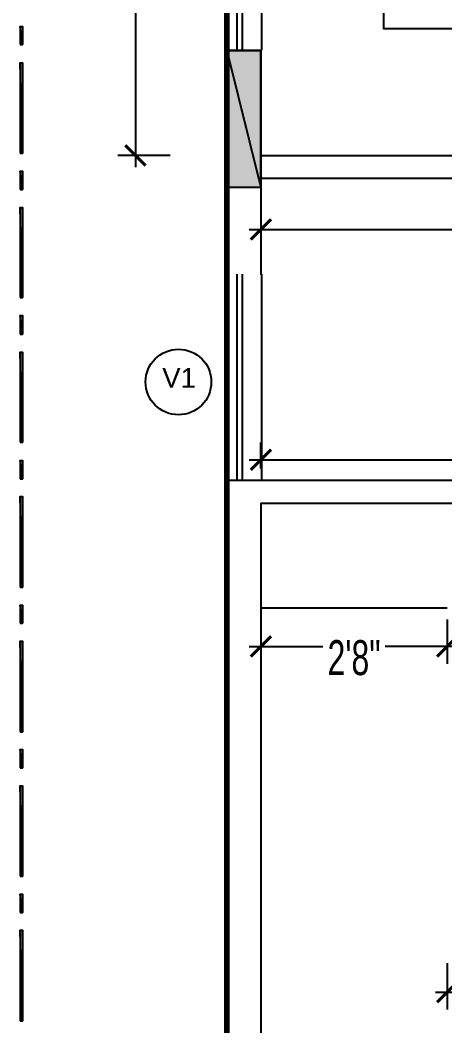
# Model space of a CAD drawing. Header units: feet. Extents: x 2272 to 4893, y 337 to 2916.
# Drawn here: x 3562.7 to 3635.7, y 2199.6 to 2372.4 of the extents above; entities that cross this region are included whole.
import ezdxf

# ---------------------------------------------------------------- set-up
doc = ezdxf.new("R2010")
doc.units = ezdxf.units.FT
doc.layers.add('BNE_COPPER PIPE', color=3, linetype='Continuous')
doc.styles.add('Arial$001', font='arial.ttf', dxfattribs={"height": 2.98458})
doc.styles.add('For DIM', font='ARIALN.TTF', dxfattribs={"width": 0.8})
doc.dimstyles.new('wor dim1', dxfattribs={"dimtxt": 6, "dimasz": 3.5, "dimexe": 3, "dimexo": 2, "dimgap": 1, "dimtad": 1, "dimzin": 3, "dimdsep": 46, "dimlunit": 4, "dimtxsty": 'For DIM', "dimblk1": 'ARCHTICK', "dimblk2": 'ARCHTICK', "dimsah": 1, "dimcen": 0.0625, "dimdle": 2, "dimclrd": 8, "dimclre": 8, "dimclrt": 4, "dimadec": 0, "dimazin": 0, "dimtfac": 0.5, "dimtofl": 0, "dimtmove": 2, "dimatfit": 3, "dimldrblk": 'ARCHTICK', "dimfxl": 6, "dimfxlon": 1, "dimfrac": 1, "dimtolj": 1, "dimtzin": 1, "dimlwe": -1, "dimarcsym": 0})

# ---------------------------------------------------------------- blocks, each defined once
blk = doc.blocks.new('_ARCHTICK')
at = {"color": 0, "linetype": 'ByBlock', "ltscale": 0.5, "const_width": 0.15}
blk.add_lwpolyline([(-0.5, -0.5), (0.5, 0.5)], dxfattribs=at)
blk = doc.blocks.new('*D103')
at = {"layer": 'BNE_COPPER PIPE', "color": 8, "ltscale": 2, "transparency": 16777216}
for p, q in [((3604.09, 2295.37), (3604.09, 2299.84)), ((3735.59, 2295.37), (3735.59, 2299.84))]:
    blk.add_line(p, q, dxfattribs=at)
at = {"layer": 'BNE_COPPER PIPE', "color": 8, "lineweight": -2, "ltscale": 2, "transparency": 16777216}
blk.add_line((3602.09, 2296.84), (3737.59, 2296.84), dxfattribs=at)
at = {"layer": 'Defpoints', "color": 0, "ltscale": 2, "transparency": 16777216}
for p in [(3735.59, 2296.84), (3604.09, 2293.37), (3735.59, 2293.37)]:
    blk.add_point(p, dxfattribs=at)
at = {"layer": 'BNE_COPPER PIPE', "color": 8, "lineweight": -2, "ltscale": 2, "transparency": 16777216, "xscale": 3.5, "yscale": 3.5, "zscale": 3.5, "rotation": 180}
blk.add_blockref('_ARCHTICK', (3604.09, 2296.84), dxfattribs=at)
at = {"layer": 'BNE_COPPER PIPE', "color": 8, "lineweight": -2, "ltscale": 2, "transparency": 16777216, "xscale": 3.5, "yscale": 3.5, "zscale": 3.5}
blk.add_blockref('_ARCHTICK', (3735.59, 2296.84), dxfattribs=at)
at = {"layer": 'BNE_COPPER PIPE', "color": 0, "ltscale": 2, "transparency": 16777216, "insert": (3669.84, 2300.91), "char_height": 6, "attachment_point": 5, "style": 'For DIM'}
blk.add_mtext('\\A1;10\'-11{\\H0.5x;\\S1#2;}"', dxfattribs=at)
blk = doc.blocks.new('ARCHTICK')
at = {"color": 0, "const_width": 0.15}
blk.add_lwpolyline([(-0.5, -0.5), (0.5, 0.5)], dxfattribs=at)
blk = doc.blocks.new('*D104')
at = {"layer": 'BNE_COPPER PIPE', "color": 8, "ltscale": 2, "transparency": 16777216}
for p, q in [((3604.09, 2342.41), (3604.09, 2333.41)), ((3739.51, 2342.41), (3739.51, 2333.41))]:
    blk.add_line(p, q, dxfattribs=at)
at = {"layer": 'BNE_COPPER PIPE', "color": 8, "lineweight": -2, "ltscale": 2, "transparency": 16777216}
blk.add_line((3602.09, 2336.41), (3741.51, 2336.41), dxfattribs=at)
at = {"layer": 'Defpoints', "color": 0, "ltscale": 2, "transparency": 16777216}
for p in [(3604.09, 2345.2), (3739.51, 2345.2), (3739.51, 2336.41)]:
    blk.add_point(p, dxfattribs=at)
at = {"layer": 'BNE_COPPER PIPE', "color": 8, "lineweight": -2, "ltscale": 2, "transparency": 16777216, "xscale": 3.5, "yscale": 3.5, "zscale": 3.5, "rotation": 180}
blk.add_blockref('_ARCHTICK', (3604.09, 2336.41), dxfattribs=at)
at = {"layer": 'BNE_COPPER PIPE', "color": 8, "lineweight": -2, "ltscale": 2, "transparency": 16777216, "xscale": 3.5, "yscale": 3.5, "zscale": 3.5}
blk.add_blockref('_ARCHTICK', (3739.51, 2336.41), dxfattribs=at)
at = {"layer": 'BNE_COPPER PIPE', "color": 0, "ltscale": 2, "transparency": 16777216, "insert": (3671.8, 2340.47), "char_height": 6, "attachment_point": 5, "style": 'For DIM'}
blk.add_mtext('\\A1;11\'-3{\\H0.5x;\\S1#2;}"', dxfattribs=at)
blk = doc.blocks.new('*D110')
at = {"layer": 'BNE_COPPER PIPE', "color": 8, "lineweight": -2, "ltscale": 2, "transparency": 16777216}
blk.add_line((3582.52, 2434.38), (3582.52, 2347.11), dxfattribs=at)
at = {"layer": 'BNE_COPPER PIPE', "color": 8, "ltscale": 2, "transparency": 16777216}
for p, q in [((3588.52, 2432.38), (3579.52, 2432.38)), ((3588.52, 2349.11), (3579.52, 2349.11))]:
    blk.add_line(p, q, dxfattribs=at)
at = {"layer": 'Defpoints', "color": 0, "ltscale": 2, "transparency": 16777216}
for p in [(3604.09, 2432.38), (3582.52, 2349.11), (3604.09, 2349.11)]:
    blk.add_point(p, dxfattribs=at)
at = {"layer": 'BNE_COPPER PIPE', "color": 8, "lineweight": -2, "ltscale": 2, "transparency": 16777216, "xscale": 3.5, "yscale": 3.5, "zscale": 3.5}
for p, rotation in [((3582.52, 2432.38), 90), ((3582.52, 2349.11), 270)]:
    blk.add_blockref('_ARCHTICK', p, dxfattribs=dict(at, rotation=rotation))
at = {"layer": 'BNE_COPPER PIPE', "color": 0, "ltscale": 2, "transparency": 16777216, "insert": (3578.45, 2390.75), "char_height": 6, "attachment_point": 5, "rotation": 90, "style": 'For DIM'}
blk.add_mtext('\\A1;6\'-11{\\H0.5x;\\S1#4;}"', dxfattribs=at)
blk = doc.blocks.new('*D114')
at = {"layer": 'BNE_COPPER PIPE', "color": 8, "ltscale": 2, "transparency": 16777216}
for p, q in [((3636.09, 2210.41), (3636.09, 2202.41)), ((3707.42, 2210.41), (3707.42, 2202.41))]:
    blk.add_line(p, q, dxfattribs=at)
at = {"layer": 'BNE_COPPER PIPE', "color": 8, "lineweight": -2, "ltscale": 2, "transparency": 16777216}
for p, q in [((3634.09, 2205.41), (3666.42, 2205.41)), ((3709.42, 2205.41), (3677.09, 2205.41))]:
    blk.add_line(p, q, dxfattribs=at)
at = {"layer": 'Defpoints', "color": 0, "ltscale": 2, "transparency": 16777216}
for p in [(3636.09, 2212.41), (3707.42, 2212.41), (3707.42, 2205.41)]:
    blk.add_point(p, dxfattribs=at)
at = {"layer": 'BNE_COPPER PIPE', "color": 8, "lineweight": -2, "ltscale": 2, "transparency": 16777216, "xscale": 3.5, "yscale": 3.5, "zscale": 3.5, "rotation": 180}
blk.add_blockref('_ARCHTICK', (3636.09, 2205.41), dxfattribs=at)
at = {"layer": 'BNE_COPPER PIPE', "color": 8, "lineweight": -2, "ltscale": 2, "transparency": 16777216, "xscale": 3.5, "yscale": 3.5, "zscale": 3.5}
blk.add_blockref('_ARCHTICK', (3707.42, 2205.41), dxfattribs=at)
at = {"layer": 'BNE_COPPER PIPE', "color": 0, "ltscale": 2, "transparency": 16777216, "insert": (3671.76, 2205.41), "char_height": 6, "attachment_point": 5, "style": 'For DIM'}
blk.add_mtext('\\A1;6\'3"', dxfattribs=at)
blk = doc.blocks.new('*D116')
at = {"layer": 'BNE_COPPER PIPE', "color": 8, "ltscale": 2, "transparency": 16777216}
for p, q in [((3604.09, 2269.42), (3604.09, 2261.79)), ((3636.09, 2269.42), (3636.09, 2261.79))]:
    blk.add_line(p, q, dxfattribs=at)
at = {"layer": 'BNE_COPPER PIPE', "color": 8, "lineweight": -2, "ltscale": 2, "transparency": 16777216}
for p, q in [((3602.09, 2264.79), (3614.73, 2264.79)), ((3638.09, 2264.79), (3625.44, 2264.79))]:
    blk.add_line(p, q, dxfattribs=at)
at = {"layer": 'Defpoints', "color": 0, "ltscale": 2, "transparency": 16777216}
for p in [(3604.09, 2271.42), (3636.09, 2271.42), (3636.09, 2264.79)]:
    blk.add_point(p, dxfattribs=at)
at = {"layer": 'BNE_COPPER PIPE', "color": 8, "lineweight": -2, "ltscale": 2, "transparency": 16777216, "xscale": 3.5, "yscale": 3.5, "zscale": 3.5, "rotation": 180}
blk.add_blockref('_ARCHTICK', (3604.09, 2264.79), dxfattribs=at)
at = {"layer": 'BNE_COPPER PIPE', "color": 8, "lineweight": -2, "ltscale": 2, "transparency": 16777216, "xscale": 3.5, "yscale": 3.5, "zscale": 3.5}
blk.add_blockref('_ARCHTICK', (3636.09, 2264.79), dxfattribs=at)
at = {"layer": 'BNE_COPPER PIPE', "color": 0, "ltscale": 2, "transparency": 16777216, "insert": (3620.09, 2262.83), "char_height": 6, "attachment_point": 5, "style": 'For DIM'}
blk.add_mtext('\\A1;2\'8"', dxfattribs=at)

msp = doc.modelspace()

# ---------------------------------------------------------------- hatches: boundary and pattern name
at = {"true_color": 0x999999, "transparency": 33554687}
h = msp.add_hatch(color=253, dxfattribs=at)
h.paths.add_polyline_path([(3562.714, 2368.184), (3563.139, 2368.184), (3562.714, 2371.286)])
h.paths.add_polyline_path([(3563.139, 2368.184), (3562.714, 2371.286), (3563.139, 2371.286)])
h = msp.add_hatch(color=253, dxfattribs=at)
h.paths.add_polyline_path([(3562.714, 2368.184), (3563.139, 2368.184), (3562.714, 2371.286)])
h.paths.add_polyline_path([(3563.139, 2368.184), (3562.714, 2371.286), (3563.139, 2371.286)])
at = {"true_color": 0x4d4d4d, "transparency": 33554687}
h = msp.add_hatch(color=251, dxfattribs=at)
h.paths.add_polyline_path([(3604.088, 2367.172), (3598.243, 2367.172), (3604.088, 2343.595)])
h.paths.add_polyline_path([(3598.243, 2367.172), (3604.088, 2343.595), (3598.243, 2343.595)])
at = {"true_color": 0x999999, "transparency": 33554687}
h = msp.add_hatch(color=253, dxfattribs=at)
h.paths.add_polyline_path([(3562.714, 2349.538), (3563.139, 2349.538), (3562.714, 2365.017)])
h.paths.add_polyline_path([(3563.139, 2349.538), (3562.714, 2365.017), (3563.139, 2365.017)])
h = msp.add_hatch(color=253, dxfattribs=at)
h.paths.add_polyline_path([(3562.714, 2349.538), (3563.139, 2349.538), (3562.714, 2365.017)])
h.paths.add_polyline_path([(3563.139, 2349.538), (3562.714, 2365.017), (3563.139, 2365.017)])
h = msp.add_hatch(color=253, dxfattribs=at)
h.paths.add_polyline_path([(3562.714, 2343.268), (3563.139, 2343.268), (3562.714, 2346.436)])
h.paths.add_polyline_path([(3563.139, 2343.268), (3562.714, 2346.436), (3563.139, 2346.436)])
h = msp.add_hatch(color=253, dxfattribs=at)
h.paths.add_polyline_path([(3562.714, 2343.268), (3563.139, 2343.268), (3562.714, 2346.436)])
h.paths.add_polyline_path([(3563.139, 2343.268), (3562.714, 2346.436), (3563.139, 2346.436)])
h = msp.add_hatch(color=253, dxfattribs=at)
h.paths.add_polyline_path([(3562.714, 2324.72), (3563.139, 2324.72), (3562.714, 2340.166)])
h.paths.add_polyline_path([(3563.139, 2324.72), (3562.714, 2340.166), (3563.139, 2340.166)])
h = msp.add_hatch(color=253, dxfattribs=at)
h.paths.add_polyline_path([(3562.714, 2324.72), (3563.139, 2324.72), (3562.714, 2340.166)])
h.paths.add_polyline_path([(3563.139, 2324.72), (3562.714, 2340.166), (3563.139, 2340.166)])
h = msp.add_hatch(color=253, dxfattribs=at)
h.paths.add_polyline_path([(3562.714, 2318.451), (3563.139, 2318.451), (3562.714, 2321.618)])
h.paths.add_polyline_path([(3563.139, 2318.451), (3562.714, 2321.618), (3563.139, 2321.618)])
h = msp.add_hatch(color=253, dxfattribs=at)
h.paths.add_polyline_path([(3562.714, 2318.451), (3563.139, 2318.451), (3562.714, 2321.618)])
h.paths.add_polyline_path([(3563.139, 2318.451), (3562.714, 2321.618), (3563.139, 2321.618)])
h = msp.add_hatch(color=253, dxfattribs=at)
h.paths.add_polyline_path([(3562.714, 2299.87), (3563.139, 2299.87), (3562.714, 2315.348)])
h.paths.add_polyline_path([(3563.139, 2299.87), (3562.714, 2315.348), (3563.139, 2315.348)])
h = msp.add_hatch(color=253, dxfattribs=at)
h.paths.add_polyline_path([(3562.714, 2299.87), (3563.139, 2299.87), (3562.714, 2315.348)])
h.paths.add_polyline_path([(3563.139, 2299.87), (3562.714, 2315.348), (3563.139, 2315.348)])
h = msp.add_hatch(color=253, dxfattribs=at)
h.paths.add_polyline_path([(3562.714, 2293.6), (3563.139, 2293.6), (3562.714, 2296.702)])
h.paths.add_polyline_path([(3563.139, 2293.6), (3562.714, 2296.702), (3563.139, 2296.702)])
h = msp.add_hatch(color=253, dxfattribs=at)
h.paths.add_polyline_path([(3562.714, 2293.6), (3563.139, 2293.6), (3562.714, 2296.702)])
h.paths.add_polyline_path([(3563.139, 2293.6), (3562.714, 2296.702), (3563.139, 2296.702)])
h = msp.add_hatch(color=253, dxfattribs=at)
h.paths.add_polyline_path([(3562.714, 2274.987), (3563.139, 2274.987), (3562.714, 2290.531)])
h.paths.add_polyline_path([(3563.139, 2274.987), (3562.714, 2290.531), (3563.139, 2290.531)])
h = msp.add_hatch(color=253, dxfattribs=at)
h.paths.add_polyline_path([(3562.714, 2274.987), (3563.139, 2274.987), (3562.714, 2290.531)])
h.paths.add_polyline_path([(3563.139, 2274.987), (3562.714, 2290.531), (3563.139, 2290.531)])
h = msp.add_hatch(color=253, dxfattribs=at)
h.paths.add_polyline_path([(3562.714, 2268.782), (3563.139, 2268.782), (3562.714, 2271.885)])
h.paths.add_polyline_path([(3563.139, 2268.782), (3562.714, 2271.885), (3563.139, 2271.885)])
h = msp.add_hatch(color=253, dxfattribs=at)
h.paths.add_polyline_path([(3562.714, 2268.782), (3563.139, 2268.782), (3562.714, 2271.885)])
h.paths.add_polyline_path([(3563.139, 2268.782), (3562.714, 2271.885), (3563.139, 2271.885)])
h = msp.add_hatch(color=253, dxfattribs=at)
h.paths.add_polyline_path([(3562.714, 2250.136), (3563.139, 2250.136), (3562.714, 2265.68)])
h.paths.add_polyline_path([(3563.139, 2250.136), (3562.714, 2265.68), (3563.139, 2265.68)])
h = msp.add_hatch(color=253, dxfattribs=at)
h.paths.add_polyline_path([(3562.714, 2250.136), (3563.139, 2250.136), (3562.714, 2265.68)])
h.paths.add_polyline_path([(3563.139, 2250.136), (3562.714, 2265.68), (3563.139, 2265.68)])
h = msp.add_hatch(color=253, dxfattribs=at)
h.paths.add_polyline_path([(3562.714, 2243.965), (3563.139, 2243.965), (3562.714, 2247.067)])
h.paths.add_polyline_path([(3563.139, 2243.965), (3562.714, 2247.067), (3563.139, 2247.067)])
h = msp.add_hatch(color=253, dxfattribs=at)
h.paths.add_polyline_path([(3562.714, 2243.965), (3563.139, 2243.965), (3562.714, 2247.067)])
h.paths.add_polyline_path([(3563.139, 2243.965), (3562.714, 2247.067), (3563.139, 2247.067)])
h = msp.add_hatch(color=253, dxfattribs=at)
h.paths.add_polyline_path([(3562.714, 2225.319), (3563.139, 2225.319), (3562.714, 2240.862)])
h.paths.add_polyline_path([(3563.139, 2225.319), (3562.714, 2240.862), (3563.139, 2240.862)])
h = msp.add_hatch(color=253, dxfattribs=at)
h.paths.add_polyline_path([(3562.714, 2225.319), (3563.139, 2225.319), (3562.714, 2240.862)])
h.paths.add_polyline_path([(3563.139, 2225.319), (3562.714, 2240.862), (3563.139, 2240.862)])
h = msp.add_hatch(color=253, dxfattribs=at)
h.paths.add_polyline_path([(3562.714, 2219.114), (3563.139, 2219.114), (3562.714, 2222.216)])
h.paths.add_polyline_path([(3563.139, 2219.114), (3562.714, 2222.216), (3563.139, 2222.216)])
h = msp.add_hatch(color=253, dxfattribs=at)
h.paths.add_polyline_path([(3562.714, 2219.114), (3563.139, 2219.114), (3562.714, 2222.216)])
h.paths.add_polyline_path([(3563.139, 2219.114), (3562.714, 2222.216), (3563.139, 2222.216)])
h = msp.add_hatch(color=253, dxfattribs=at)
h.paths.add_polyline_path([(3562.714, 2200.501), (3563.139, 2200.501), (3562.714, 2216.045)])
h.paths.add_polyline_path([(3563.139, 2200.501), (3562.714, 2216.045), (3563.139, 2216.045)])
h = msp.add_hatch(color=253, dxfattribs=at)
h.paths.add_polyline_path([(3562.714, 2200.501), (3563.139, 2200.501), (3562.714, 2216.045)])
h.paths.add_polyline_path([(3563.139, 2200.501), (3562.714, 2216.045), (3563.139, 2216.045)])

# ---------------------------------------------------------------- linework, layer by layer
for p, q in [((3604.088, 2289.42), (3604.088, 2271.42)), ((3604.088, 2271.42), (3636.088, 2271.42))]:
    msp.add_line(p, q)
at = {"color": 253, "linetype": 'Continuous', "lineweight": -2, "true_color": 0x999999, "transparency": 33554687}
for points in [[(3598.243, 2367.27), (3598.243, 2414.424), (3598.243, 2414.424)], [(3600.006, 2367.27), (3600.006, 2414.424), (3600.006, 2414.424)], [(3600.92, 2367.27), (3600.92, 2414.424), (3600.92, 2414.424)], [(3604.186, 2414.424), (3604.186, 2367.27), (3604.186, 2367.27)], [(3746.464, 2414.162), (3625.15, 2414.162), (3625.15, 2370.927), (3652.091, 2370.927), (3645.233, 2365.996)], [(3598.243, 2367.172), (3598.243, 2328.737), (3598.243, 2328.737)], [(3604.088, 2367.172), (3598.243, 2367.172), (3598.243, 2367.172)], [(3604.088, 2367.172), (3604.088, 2349.114), (3604.088, 2349.114)], [(3604.088, 2349.114), (3739.508, 2349.114), (3739.508, 2349.114)], [(3604.088, 2345.195), (3739.508, 2345.195), (3739.508, 2345.195)], [(3604.088, 2345.195), (3604.088, 2328.737), (3604.088, 2328.737)], [(3598.243, 2293.372), (3598.243, 2328.737), (3598.243, 2328.737)], [(3600.006, 2293.372), (3600.006, 2328.737), (3600.006, 2328.737)], [(3600.92, 2293.372), (3600.92, 2328.737), (3600.92, 2328.737)], [(3604.186, 2328.737), (3604.186, 2293.372), (3604.186, 2293.372)], [(3598.243, 2293.372), (3735.589, 2293.372), (3735.589, 2293.372)], [(3598.243, 2293.372), (3598.243, 2289.42), (3598.243, 2289.42)], [(3598.243, 2289.42), (3598.243, 2165.887), (3598.243, 2165.887)], [(3604.088, 2289.42), (3735.589, 2289.42), (3735.589, 2289.42)], [(3604.088, 2289.42), (3604.088, 2171.732), (3604.088, 2171.732)]]:
    msp.add_lwpolyline(points, dxfattribs=at)
for points in [[(3562.714, 2368.184), (3563.139, 2368.184), (3562.714, 2371.286)], [(3563.139, 2368.184), (3562.714, 2371.286), (3563.139, 2371.286)], [(3562.714, 2368.184), (3563.139, 2368.184), (3562.714, 2371.286)], [(3563.139, 2368.184), (3562.714, 2371.286), (3563.139, 2371.286)], [(3598.243, 2367.172), (3604.088, 2367.172), (3604.088, 2343.595), (3598.243, 2343.595)], [(3562.714, 2349.538), (3563.139, 2349.538), (3562.714, 2365.017)], [(3563.139, 2349.538), (3562.714, 2365.017), (3563.139, 2365.017)], [(3562.714, 2349.538), (3563.139, 2349.538), (3562.714, 2365.017)], [(3563.139, 2349.538), (3562.714, 2365.017), (3563.139, 2365.017)], [(3562.714, 2343.268), (3563.139, 2343.268), (3562.714, 2346.436)], [(3563.139, 2343.268), (3562.714, 2346.436), (3563.139, 2346.436)], [(3562.714, 2343.268), (3563.139, 2343.268), (3562.714, 2346.436)], [(3563.139, 2343.268), (3562.714, 2346.436), (3563.139, 2346.436)], [(3562.714, 2324.72), (3563.139, 2324.72), (3562.714, 2340.166)], [(3563.139, 2324.72), (3562.714, 2340.166), (3563.139, 2340.166)], [(3562.714, 2324.72), (3563.139, 2324.72), (3562.714, 2340.166)], [(3563.139, 2324.72), (3562.714, 2340.166), (3563.139, 2340.166)], [(3562.714, 2318.451), (3563.139, 2318.451), (3562.714, 2321.618)], [(3563.139, 2318.451), (3562.714, 2321.618), (3563.139, 2321.618)], [(3562.714, 2318.451), (3563.139, 2318.451), (3562.714, 2321.618)], [(3563.139, 2318.451), (3562.714, 2321.618), (3563.139, 2321.618)], [(3562.714, 2299.87), (3563.139, 2299.87), (3562.714, 2315.348)], [(3563.139, 2299.87), (3562.714, 2315.348), (3563.139, 2315.348)], [(3562.714, 2299.87), (3563.139, 2299.87), (3562.714, 2315.348)], [(3563.139, 2299.87), (3562.714, 2315.348), (3563.139, 2315.348)], [(3562.714, 2293.6), (3563.139, 2293.6), (3562.714, 2296.702)], [(3563.139, 2293.6), (3562.714, 2296.702), (3563.139, 2296.702)], [(3562.714, 2293.6), (3563.139, 2293.6), (3562.714, 2296.702)], [(3563.139, 2293.6), (3562.714, 2296.702), (3563.139, 2296.702)], [(3562.714, 2274.987), (3563.139, 2274.987), (3562.714, 2290.531)], [(3563.139, 2274.987), (3562.714, 2290.531), (3563.139, 2290.531)], [(3562.714, 2274.987), (3563.139, 2274.987), (3562.714, 2290.531)], [(3563.139, 2274.987), (3562.714, 2290.531), (3563.139, 2290.531)], [(3562.714, 2268.782), (3563.139, 2268.782), (3562.714, 2271.885)], [(3563.139, 2268.782), (3562.714, 2271.885), (3563.139, 2271.885)], [(3562.714, 2268.782), (3563.139, 2268.782), (3562.714, 2271.885)], [(3563.139, 2268.782), (3562.714, 2271.885), (3563.139, 2271.885)], [(3562.714, 2250.136), (3563.139, 2250.136), (3562.714, 2265.68)], [(3563.139, 2250.136), (3562.714, 2265.68), (3563.139, 2265.68)], [(3562.714, 2250.136), (3563.139, 2250.136), (3562.714, 2265.68)], [(3563.139, 2250.136), (3562.714, 2265.68), (3563.139, 2265.68)], [(3562.714, 2243.965), (3563.139, 2243.965), (3562.714, 2247.067)], [(3563.139, 2243.965), (3562.714, 2247.067), (3563.139, 2247.067)], [(3562.714, 2243.965), (3563.139, 2243.965), (3562.714, 2247.067)], [(3563.139, 2243.965), (3562.714, 2247.067), (3563.139, 2247.067)], [(3562.714, 2225.319), (3563.139, 2225.319), (3562.714, 2240.862)], [(3563.139, 2225.319), (3562.714, 2240.862), (3563.139, 2240.862)], [(3562.714, 2225.319), (3563.139, 2225.319), (3562.714, 2240.862)], [(3563.139, 2225.319), (3562.714, 2240.862), (3563.139, 2240.862)], [(3562.714, 2219.114), (3563.139, 2219.114), (3562.714, 2222.216)], [(3563.139, 2219.114), (3562.714, 2222.216), (3563.139, 2222.216)], [(3562.714, 2219.114), (3563.139, 2219.114), (3562.714, 2222.216)], [(3563.139, 2219.114), (3562.714, 2222.216), (3563.139, 2222.216)], [(3562.714, 2200.501), (3563.139, 2200.501), (3562.714, 2216.045)], [(3563.139, 2200.501), (3562.714, 2216.045), (3563.139, 2216.045)], [(3562.714, 2200.501), (3563.139, 2200.501), (3562.714, 2216.045)], [(3563.139, 2200.501), (3562.714, 2216.045), (3563.139, 2216.045)]]:
    msp.add_lwpolyline(points, close=True, dxfattribs=at)
at = {"color": 251, "linetype": 'Continuous', "lineweight": -2, "true_color": 0x4d4d4d, "transparency": 33554687}
for points in [[(3604.088, 2367.172), (3598.243, 2367.172), (3604.088, 2343.595)], [(3598.243, 2367.172), (3604.088, 2343.595), (3598.243, 2343.595)]]:
    msp.add_lwpolyline(points, close=True, dxfattribs=at)
at = {"color": 253, "linetype": 'Continuous', "lineweight": -2, "true_color": 0x999999, "transparency": 33554687}
msp.add_open_spline([(3595.565, 2310.222), (3595.565, 2313.324), (3593.05, 2315.838), (3589.916, 2315.838), (3589.916, 2315.838), (3586.813, 2315.838), (3584.266, 2313.324), (3584.266, 2310.222), (3584.266, 2310.222), (3584.266, 2307.087), (3586.813, 2304.572), (3589.916, 2304.572), (3589.916, 2304.572), (3593.05, 2304.572), (3595.565, 2307.087), (3595.565, 2310.222)], degree=3, knots=[0, 0, 0, 0, 0.0625, 0.0625, 0.0625, 0.062501, 0.125, 0.125, 0.125, 0.125001, 0.1875, 0.1875, 0.1875, 0.187501, 1, 1, 1, 1], dxfattribs=at)
at = {"layer": 'BNE_COPPER PIPE', "color": 7, "ltscale": 2, "true_color": 0xffffff, "const_width": 1}
msp.add_lwpolyline([(3598.243, 2165.887), (3598.243, 2573.584), (3960.452, 2573.584), (3960.452, 2502.951)], dxfattribs=at)

# ---------------------------------------------------------------- texts
at = {"color": 7, "true_color": 0x000007, "transparency": 33554687, "style": 'Arial$001'}
msp.add_text('V1', height=3.375, dxfattribs=at).set_placement((3587.14, 2309.234))

# ---------------------------------------------------------------- dimensions: what is measured, and where the dimension line sits
at = {"layer": 'BNE_COPPER PIPE', "color": 1, "ltscale": 2}
dim = msp.add_linear_dim(base=(3582.517, 2349.114), p1=(3604.088, 2432.384), p2=(3604.088, 2349.114), angle=90, dimstyle='wor dim1', override={"dimclrt": 0, "dimldrblk": 'ARCHTICK'}, dxfattribs=at)
dim.commit()
dim.dimension.update_dxf_attribs({"geometry": '*D110', "text_midpoint": (3578.453, 2390.749)})
for base, p1, p2, picture, middle in [((3739.508, 2336.411), (3604.088, 2345.195), (3739.508, 2345.195), '*D104', (3671.798, 2340.474)), ((3735.589, 2296.842), (3604.088, 2293.372), (3735.589, 2293.372), '*D103', (3669.839, 2300.906))]:
    dim = msp.add_linear_dim(base=base, p1=p1, p2=p2, dimstyle='wor dim1', override={"dimclrt": 0, "dimldrblk": 'ARCHTICK'}, dxfattribs=at)
    dim.commit()
    dim.dimension.update_dxf_attribs({"geometry": picture, "text_midpoint": middle})
at = {"layer": 'BNE_COPPER PIPE', "color": 114, "ltscale": 2, "true_color": 0x139b48}
for base, p1, p2, text, picture, middle in [((3636.088, 2264.787), (3604.088, 2271.42), (3636.088, 2271.42), '2\'8"', '*D116', (3620.088, 2262.833)), ((3707.423, 2205.41), (3636.088, 2212.405), (3707.423, 2212.405), '6\'3"', '*D114', (3671.755, 2205.41))]:
    dim = msp.add_linear_dim(base=base, p1=p1, p2=p2, text=text, dimstyle='wor dim1', override={"dimclrt": 0, "dimldrblk": 'ARCHTICK'}, dxfattribs=at)
    dim.commit()
    dim.dimension.update_dxf_attribs({"geometry": picture, "text_midpoint": middle, "dimtype": 160})

doc.saveas('drawing.dxf')
